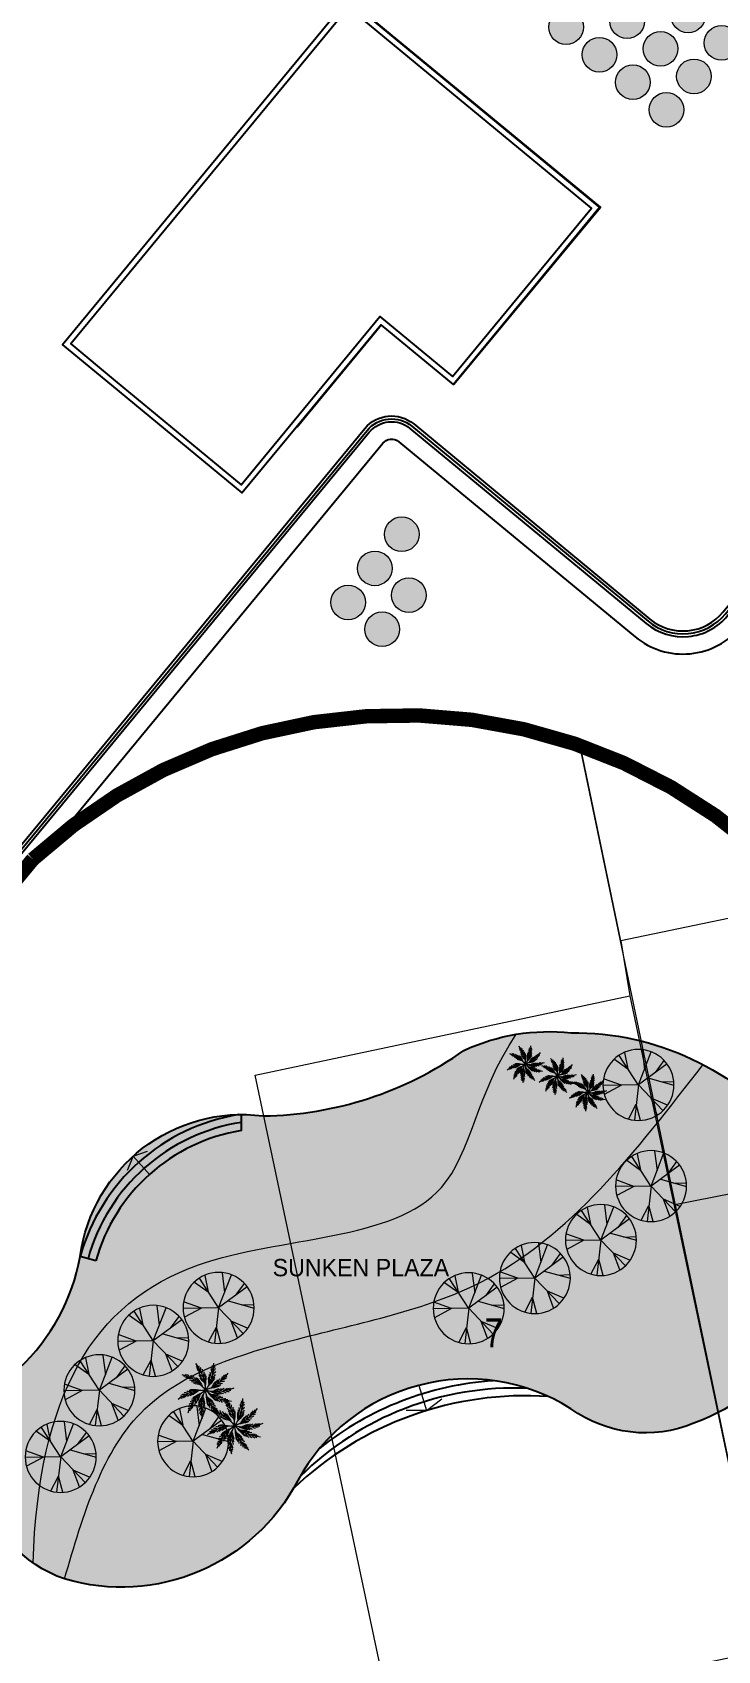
# Model space of a CAD drawing. Header units: millimetres. Extents: x 583747 to 595948, y 2304962 to 2309584.
# Drawn here: x 595615.5 to 595639.2, y 2307228.9 to 2307284.9 of the extents above; entities that cross this region are included whole.
import ezdxf
from ezdxf.enums import TextEntityAlignment as Align
from ezdxf.xclip import XClip

# ---------------------------------------------------------------- set-up
doc = ezdxf.new("R2010")
doc.units = ezdxf.units.MM
doc.set_wipeout_variables(frame=1)
doc.linetypes.add('CONTINOUS', pattern=[0])
doc.linetypes.add('DASH', pattern=[0.35, 0.25, -0.1])
for name, color, linetype, lineweight in [('00_nen', 8, 'Continuous', 5), ('bo dat CXCL', 95, 'Continuous', 18), ('Code Cao do', 7, 'Continuous', 0), ('D-building block', 8, 'Continuous', 13), ('Duong RG Thua', 7, 'Continuous', 0), ('KT-DV', 7, 'Continuous', 0), ('KT-Ghi chu', 7, 'Continuous', 15), ('KT-NEN', 7, 'Continuous', 0), ('KT-Net thay', 7, 'Continuous', 20), ('KT-TMB', 7, 'Continuous', 0), ('Level 15', 7, 'Continuous', 0), ('Nen dc cb Hong bang', 253, 'Continuous', 60)]:
    doc.layers.add(name, color=color, linetype=linetype, lineweight=lineweight)
for name, color, linetype in [('A-ANNO-ROOM', 50, 'Continuous'), ('A-FLOR-STRS', 1, 'Continuous'), ('A-GLAZ', 135, 'Continuous'), ('A-WALL', 11, 'Continuous'), ('AFP-KERB-LINE', 2, 'Continuous'), ('KT-Kich thuoc', 159, 'Continuous'), ('Xref_NT1+NT2_MBDV Cot vach_220729$0$ccu12-Thay', 7, 'Continuous')]:
    doc.layers.add(name, color=color, linetype=linetype)
doc.layers.add('A-TREES', color=7, linetype='Continuous', lineweight=5, true_color=0x4b833f)
doc.styles.add('220126_HDN_HBA typical plan$0$211210_HDN_HBA_TYPICAL PLAN CORE OPT 1$0$HBA-Text', font='GOTHIC.TTF')
doc.styles.add('ghicu', font='Vnarial.ttf', dxfattribs={"width": 0.8, "height": 1})
doc.styles.add('Style-STANDARD', font='STANDARD.shx')

# ---------------------------------------------------------------- blocks, each defined once
blk = doc.blocks.new('road')
at = {"layer": 'AFP-KERB-LINE', "elevation": 1.53477577923934e-10}
blk.add_lwpolyline([(3572174.320136547, 1147849.407710552), (3572046.89516139, 1147798.414896488), (3551626.068969846, 1142722.541876793, -0.6850864189105283), (3475557.141503334, 1251490.069308758)], format="xyb", dxfattribs=at)
blk = doc.blocks.new('p014')
for centre, radius, start, end in [((2.543346768475729, 4.006688895475989), 4.745752700030372, 197.8705755670275, 237.5936322851262), ((-1.749247259640256, 2.23699437670971), 0.2454015507522421, 209.7791131581185, 269.0395476445495), ((-1.469019998796639, 2.254819208337423), 0.5845469321958937, 218.8789517493717, 257.5345528091631), ((-2.324375373182349, 2.199656165288758), 0.565883779157175, 344.4321033836335, 14.35151549635747), ((-2.718513608344587, 1.785707489507679), 1.147504384321707, 353.4391002141185, 21.01266822071408), ((-4.389374896860772, 1.26993705909647), 2.984196019369443, 2.052642821318321, 14.83184805597066), ((4.46677812724981, 4.340011774708728), 5.600359035970981, 204.5672565172818, 211.2106809353124), ((4.463120370560844, 4.80361697331432), 5.600359035970981, 206.1882950709169, 211.1385601171342), ((0.1368873331433207, 2.687655349403421), 0.5845469321958937, 182.8789517493702, 221.5345528091636), ((-0.1002984563216813, 2.837948208908905), 0.2454015507522421, 173.7791131581185, 233.0395476445508), ((4.412683401570163, 1.746537685637719), 4.745752700030372, 161.8705755670265, 201.5936322851244), ((-2.804628611566635, 3.607410493753186), 2.984196019369443, 326.0526428213167, 338.8318480559709), ((-3.403443301056072, 3.43425389218153), 3.647423505899304, 327.5529401623149, 339.1109605998176), ((-1.149711181349574, 3.042569913135672), 1.147504384321707, 317.439100214118, 345.0126682207147), ((-4.724284402112829, 3.14947850013565), 4.915440826419774, 334.6755118225372, 344.6306614476869), ((-0.5875337241402434, 3.145792784648656), 0.565883779157175, 308.4321033836335, 338.3515154963578), ((4.105608427502531, -2.380367225842534), 4.745752700030372, 110.1724596118627, 149.8955163299628), ((6.535930787906352, -0.5251554094982538), 5.600359035970981, 154.4901791157559, 159.4404441619708), ((2.193997065847114, 1.558398631353924), 0.5845469321958937, 131.180835794208, 169.836436854002), ((2.1649313880053, 1.837683841692872), 0.2454015507522421, 122.0809972029555, 181.3414316893889), ((2.104523487024338, 2.410848193792404), 0.565883779157175, 256.7339874284717, 286.6533995411944), ((-0.3881319131100867, 4.729854364340618), 4.745752700030372, 234.9681246683424, 274.6911813864427), ((-3.094143954615859, 3.598394347199914), 4.745752700030372, 270.9681246683443, 310.6911813864419), ((-2.744513190685311, 0.7291482448335316), 0.2454015507522421, 246.8766622594334, 306.1370967458657), ((-3.180719537195124, 0.352464674335458), 0.565883779157175, 21.52965248495067, 51.44906459767597), ((-2.531752673191569, 0.9123912652688944), 0.5845469321958937, 255.9765008506857, 294.6321019104817), ((-3.245405004385205, -0.215438702069477), 1.147504384321707, 30.53664931543363, 58.11021732203207), ((-4.267000981070844, -1.634642085227881), 2.984196019369443, 39.15019192263563, 51.92939715728668), ((-3.298484683343787, 5.666937291180759), 5.600359035970981, 279.2858441722357, 284.2361092184501), ((-2.853843229484234, 5.535647014054916), 5.600359035970981, 277.6648056185987, 284.3082300366303), ((-4.275425798357666, -2.25793275856563), 3.647423505899304, 40.65048926363026, 52.20850970113278), ((-4.556319946307319, 1.327447639919527), 4.745752700030372, 304.0338805225612, 343.7569372406599), ((-2.429172010842372, 5.452807925955483), 5.600359035970981, 276.045803971423, 284.4052178624872), ((0.7872450131488193, 6.509564098901045), 5.600359035970981, 242.1882950709186, 247.1385601171316), ((-4.386977842009074, -3.604511527042597), 4.915440826419774, 47.77306092385167, 57.72821054900337), ((1.062704499098004, 6.136649589986803), 5.600359035970981, 240.5672565172815, 247.2106809353131), ((1.351460022274765, 5.814425744973967), 5.600359035970981, 238.9482548701076, 247.3076687611722), ((-3.684878644607899, -3.460875892809092), 4.510989319669894, 50.13222629275963, 60.52437573842398), ((1.562491752479829, 5.612346019144354), 5.600359035970981, 237.6825186296947, 247.4018622244906), ((1.728098948699412, 5.470020530245648), 5.600359035970981, 236.5185801730786, 247.4981257708809), ((-4.772047260398182, 0.7778759823988537), 3.647423505899304, 3.552940162314174, 15.11096059981825), ((-5.673243382361633, -0.2288830691689725), 4.915440826419774, 10.67551182253619, 20.63066144768712), ((-5.026604969031638, -0.5378057792747981), 4.510989319669894, 13.03467719144405, 23.4268266371094), ((4.510987828683895, 3.909600970059216), 5.600359035970981, 202.9482548701073, 211.3076687611722), ((4.562936602142187, 3.622073698864114), 5.600359035970981, 201.6825186296965, 211.401862224492), ((4.613258814874655, 3.409588492000957), 5.600359035970981, 200.5185801730793, 211.4981257708792), ((-4.652860444867954, -0.9343759256469113), 4.745752700030372, 331.631907914521, 11.3549646326183), ((-4.382723149611643, 2.519470254790498), 4.510989319669894, 337.0346771914438, 347.4268266371094), ((2.035262767118624, -4.287175545580723), 4.745752700030372, 75.67216806150964, 115.3952247796078), ((-0.5491686371632909, -4.713871285663288), 4.745752700030372, 43.63190791452072, 83.3549646326182), ((5.535015120917862, -1.507003048773804), 5.600359035970981, 148.8204642179165, 159.8000098157167), ((5.670574208935463, -1.33581303187497), 5.600359035970981, 149.9844026745317, 159.7037462693288), ((-0.739263633575959, 5.000948095210347), 4.510989319669894, 285.3365612362818, 295.7287106819459), ((3.707952717063691, -4.377046632813347), 5.600359035970981, 114.3201726675643, 125.2997182653633), ((5.864014856237404, -1.116835127245004), 5.600359035970981, 151.2501389149451, 159.6095528060078), ((-0.4565622057257173, 5.659472491952442), 4.915440826419774, 282.9773958673737, 292.9325454925235), ((3.916633932067541, -4.312747031457754), 5.600359035970981, 115.4841111241804, 125.2034547189763), ((2.22334477345278, 4.540124512530042), 4.510989319669894, 250.8362696859284, 261.2284191315925), ((6.174380926572084, -0.8153706005674195), 5.600359035970981, 152.8691405621184, 159.5125649801499), ((0.5855806924669906, 4.799439691472038), 3.647423505899304, 275.8548242071507, 287.4128446446538), ((4.200084247153299, -4.241849036969086), 5.600359035970981, 116.7498473645915, 125.1092612556554), ((2.829320695959623, 4.922704778298005), 4.915440826419774, 248.4771043170198, 258.4322539421696), ((1.092614613834655, 4.436839576195389), 2.984196019369443, 274.3545268661562, 287.1337321008077), ((4.626616811580362, -4.169199673976792), 5.600359035970981, 118.3688490117651, 125.0122734297958), ((3.201043398247165, 3.623651095512038), 3.647423505899304, 241.3545326567985, 252.9125530943018), ((1.675078413011519, 2.788042285744829), 1.147504384321707, 265.7409842589545, 293.3145522655529), ((5.088959390057667, -4.134812183735839), 5.600359035970981, 119.9898875654016, 124.9401526116153), ((3.413521382613382, 3.03763458791537), 2.984196019369443, 239.8542353157997, 252.6334405504539), ((2.959647391592981, 1.348908742011474), 1.147504384321707, 231.2406927086021, 258.8142607151984), ((2.690817355905381, 0.04160981026070942), 0.5845469321958937, 96.68054424385357, 135.3361453036479), ((2.825053709597157, 0.2882383643455952), 0.2454015507522421, 87.58070565260093, 146.841140139034), ((3.099916417922316, 0.7948121305344458), 0.565883779157175, 222.233695878116, 252.1531079908407), ((-2.780429697459667, -1.584430124187584), 0.565883779157175, 57.52965248494858, 87.44906459767572), ((-2.648940397598651, -1.023291056717959), 0.2454015507522421, 282.8766622594335, 342.1370967458674), ((-2.498956110327619, -2.081894770514069), 1.147504384321707, 66.53664931543476, 94.11021732203172), ((-2.491257798227245, -3.830533474860793), 2.984196019369443, 75.15019192263472, 87.92939715728676), ((-2.584521068211622, -0.7499868446322324), 0.5845469321958937, 291.9765008506872, 330.6321019104802), ((-5.999472329932821, 2.645847922840282), 5.600359035970981, 315.2858441722337, 320.236109218449), ((-2.131712552907416, -4.33973820538089), 3.647423505899304, 76.65048926363072, 88.20850970113332), ((-1.430460910817786, -5.49471195946461), 4.915440826419774, 83.77306092385116, 93.72821054900302), ((-5.562579348692921, 2.800985546585828), 5.600359035970981, 313.6648056185965, 320.3082300366285), ((-2.138961839081034, 5.418915995485413), 5.600359035970981, 274.780067731012, 284.499411325808), ((-1.921024911967123, 5.405285733928061), 5.600359035970981, 273.6161292743959, 284.5956748721948), ((0.002157554472020706, -4.569392461172008), 2.984196019369443, 108.2159477768513, 120.9951530115055), ((-0.9468776358893507, -4.965824736493104), 4.510989319669894, 86.13222629276024, 96.52437573842624), ((-5.170321521491495, 2.983582795905647), 5.600359035970981, 312.0458039714251, 320.4052178624877), ((0.5812953369121061, -4.799960607208106), 3.647423505899304, 109.7162451178498, 121.2742655553527), ((-4.915615383694089, 3.126744907209748), 5.600359035970981, 310.7800677310109, 320.4994113258098), ((-4.731289039228784, 3.243817905659583), 5.600359035970981, 309.6161292743967, 320.5956748721963), ((1.79913078436347, -5.385276813276811), 4.915440826419774, 116.8388167780713, 126.7939664032219), ((-6.471405286281211, -1.055979682152469), 5.600359035970981, 348.3516000264535, 353.3018650726677), ((1.91583381564287, -4.678201936829304), 4.510989319669894, 119.1979821469783, 129.5901315926458), ((-6.189912597239264, -0.6875980520810643), 5.600359035970981, 346.7305614728167, 353.3739858908483), ((-5.960808178122051, -0.3205570140473455), 5.600359035970981, 345.1115598256429, 353.4709737167063), ((-5.825462400798727, -0.06161275883885509), 5.600359035970981, 343.8458235852304, 353.5651671800269), ((-5.734863803582755, 0.1370683484976922), 5.600359035970981, 342.6818851286152, 353.6614307264144), ((2.738811546605532, -3.98452474100057), 3.647423505899304, 137.3142725098061, 148.8722929473122), ((4.089237922621706, -3.939062216702567), 4.915440826419774, 144.4368441700319, 154.3919937951805), ((3.865099014797025, -3.258374161561157), 4.510989319669894, 146.7960095389378, 157.1881589846032), ((-3.215030783160707, -3.490808753451532), 4.745752700030372, 7.631907914520547, 47.35496463261728), ((-5.16708095628529, -3.476935926053322), 5.600359035970981, 14.328588864775, 20.97201328280668), ((-5.145847340902733, -2.53529203878513), 5.600359035970981, 10.27991252057349, 21.25945811837376), ((-5.134095479747273, -2.753338322838232), 5.600359035970981, 11.44385097718995, 21.16319457198585), ((-5.134081604696185, -3.045520811280312), 5.600359035970981, 12.70958721760048, 21.0690011086647), ((-2.672870678596993, -5.075747522611728), 5.600359035970981, 46.27991252057421, 57.25945811837486), ((-2.535198833123076, -5.245243101296829), 5.600359035970981, 47.44385097719118, 57.1631945719844), ((0.8210517353998199, -5.677439971113671), 5.600359035970981, 82.27991252057426, 93.25945811837411), ((5.042155066529247, -0.3642318711873074), 4.510989319669894, 182.7960095389385, 193.1881589846034), ((-2.363447050286581, -5.481615544354824), 5.600359035970981, 48.70958721760015, 57.06900110866434), ((5.623585652283808, -0.7831745311804426), 4.915440826419774, 180.4368441700306, 190.3919937951813), ((1.032057599515056, -5.73364329431589), 5.600359035970981, 83.44385097718914, 93.16319457198456), ((4.293279259394708, 2.669034614194153), 4.510989319669894, 218.7960095389396, 229.1881589846048), ((4.55778996574891, -1.613715194073805), 3.647423505899304, 173.3142725098085, 184.8722929473127), ((-2.136564644445869, -5.85003423603569), 5.600359035970981, 50.32858886477299, 56.97201328280607), ((1.309943946721816, -5.823919452745486), 5.600359035970981, 84.70958721760226, 93.06900110866407), ((5.009914801419754, 2.671859206129376), 4.915440826419774, 216.4368441700297, 226.391993795181), ((4.093748004519952, -2.029921031652869), 2.984196019369443, 171.8139751688118, 184.5931804034653), ((-1.93177675839577, -6.265973030914552), 5.600359035970981, 51.94962741841078, 56.89989246462738), ((1.71004674241054, -5.988618303202912), 5.600359035970981, 86.32858886477516, 92.97201328280725), ((4.635847531559406, 1.373478708827079), 3.647423505899304, 209.3142725098083, 220.8722929473124), ((2.120206311953311, -6.204748557611317), 5.600359035970981, 87.94962741841307, 92.89989246462586), ((4.505069352069086, 0.764004091812275), 2.984196019369443, 207.813975168812, 220.5931804034641), ((3.224437029324392, -0.4267005047565391), 1.147504384321707, 199.2004325616106, 226.7740005682097), ((2.303014650989397, -1.392247440823368), 0.5845469321958937, 64.64028409686603, 103.295885156658), ((2.54764367843002, -1.254400854808601), 0.2454015507522421, 55.5404455056109, 114.8008799920442), ((3.049383067999017, -0.9708094692315044), 0.565883779157175, 190.1934357311271, 220.1128478438524), ((-1.465658139565178, -2.844829404177815), 0.565883779157175, 90.59540833917066, 120.5148204518926), ((-0.9583533203951475, -3.108154820810086), 1.147504384321707, 99.60240516965143, 127.1759731762517), ((-1.661622333097569, -2.30282892090144), 0.2454015507522421, 315.9424181136545, 15.20285260008646), ((-1.756751139986008, -2.038640441889839), 0.5845469321958937, 325.0422567049065, 3.697857764700044), ((0.01901651857714626, -3.200132261793179), 0.565883779157175, 118.1934357311288, 148.1128478438525), ((0.5905895437978614, -3.198479555600436), 1.147504384321707, 127.2004325616118, 154.774000568209), ((2.118754060621214, -4.048485315504827), 2.984196019369443, 135.8139751688111, 148.5931804034639), ((-0.4057409147652322, -2.81058430346328), 0.2454015507522421, 343.5404455056124, 42.8008799920442), ((-0.6124353354401961, -2.620525210536066), 0.5845469321958937, 352.6402840968653, 31.29588515665892), ((-5.245886765714715, -3.933808778998539), 5.600359035970981, 15.94962741841079, 20.89989246462757), ((2.357816090173614, -2.240484492639041), 1.147504384321707, 163.200432561613, 190.7740005682078), ((1.044835477686931, -2.480029887666213), 0.5845469321958937, 28.64028409686438, 67.29588515665742), ((1.896375235570233, -2.577783754868605), 0.565883779157175, 154.1934357311279, 184.1128478438515), ((1.323768708542204, -2.512298991575911), 0.2454015507522421, 19.54044550561216, 78.80087999204589)]:
    blk.add_arc(centre, radius, start, end)
blk = doc.blocks.new('Tree')
for p, q in [((487818.7585520147, 311431.8140665293), (487178.271296501, 312231.0179972649)), ((487323.9620518087, 312328.5440708995), (487469.608952999, 311867.4923955798)), ((487812.5491589903, 311435.622189641), (488148.1264930962, 312404.1957123876)), ((487974.1397559046, 311902.0154153705), (487959.6186299919, 312449.4555874467)), ((487974.1397559046, 311902.0154153705), (488379.603203833, 312288.4990506768)), ((486823.3698589205, 311653.9503079057), (487333.2957089542, 311412.6646906734)), ((487050.4925100802, 312107.0366401076), (487469.608952999, 311867.4923955798)), ((487812.5491589903, 311435.622189641), (486789.5399913191, 311386.6173636317)), ((486977.3624589442, 310842.8233063221), (487812.5491589903, 311435.622189641)), ((487535.9686889647, 311239.3123333454), (487498.6340693234, 310462.4556865096)), ((487812.5491589903, 311435.622189641), (487803.9767764806, 311435.5773043036)), ((487812.5491589903, 311435.622189641), (487812.5042736529, 311444.1945721507)), ((487812.5491589903, 311435.622189641), (487821.1215414404, 311435.6670749187)), ((487812.5491589903, 311435.622189641), (487812.594044268, 311427.0498071313)), ((487812.5491589903, 311435.622189641), (488815.2738754748, 311227.0700611472)), ((487812.5491589903, 311435.622189641), (488294.8941477536, 310532.1300956607)), ((488836.1503732799, 311401.1427559257), (488359.1722272633, 311321.9372298717)), ((488762.6964671611, 311056.9688814878), (488359.1722272633, 311321.9372298717)), ((487312.5729995965, 311080.7507180572), (486909.7755491136, 310951.9356693625)), ((487524.2228202223, 310836.3250343204), (487406.3617597221, 310519.2875810862)), ((488053.6695394515, 310983.9669960737), (488455.6363497971, 310662.9774998426)), ((488053.6695394515, 310983.9669960737), (488100.2619105576, 310471.6760370135))]:
    blk.add_line(p, q)
blk.add_circle((487812.5491589903, 311435.622189641), 1024.182225)
blk = doc.blocks.new('DV')
at = {"layer": 'bo dat CXCL'}
h = blk.add_hatch(dxfattribs=at)
h.set_pattern_fill('GRASS', color=256, scale=20, angle=6.295837926640892e-14)
h.set_pattern_definition([(90, (-595062099.8700521, -2307132692.023309), (-359.2102448000003, 359.2102447999984), [95.24999999999967, -623.1704895999981]), (44.99999999999996, (-595062099.8700521, -2307132692.023309), (-359.210244842766, 359.2102448427644), [95.2499999999998, -412.7499999999991]), (135.0000000000001, (-595062099.8700521, -2307132692.023309), (-359.2102448427657, -359.2102448427654), [95.24999999999989, -412.7499999999995])])
edge = h.paths.add_edge_path()
edge.add_arc((556582.5788932298, 155315.8870862284), 13678.32606946316, 64.91267665128301, 108.8591407505865)
edge.add_arc((604513.0207865334, 89461.34155617187), 94604.07637380331, 123.5991012392976, 129.7211714526453)
edge.add_arc((580407.8172010633, 118474.3793726979), 56883.82712701106, 129.7211714529096, 135.7674284862849)
edge.add_line((539649.7491741431, 158154.9751258948), (547490.1543851149, 151681.3403621771))
edge.add_line((547490.1543851149, 151681.3403621771), (559175.4056318057, 165837.8738061049))
edge.add_line((559175.4056318057, 165837.8738061049), (560390.098944093, 167308.7360983946))
edge.add_arc((561762.8282219509, 165607.0267693849), 2186.36692042463, 73.5441009226065, 128.8923101788733, ccw=False)
h = blk.add_hatch(dxfattribs=at)
h.set_pattern_fill('GRASS', color=256, scale=20, angle=6.295837926640892e-14)
h.set_pattern_definition([(90, (0.295849944348447, -0.1027921579225222), (-359.2102448000003, 359.2102447999981), [95.24999999999955, -623.1704895999973]), (44.99999999999994, (0.295849944348447, -0.1027921579225222), (-359.2102448427659, 359.2102448427639), [95.2499999999997, -412.7499999999987]), (135.0000000000001, (0.295849944348447, -0.1027921579225222), (-359.2102448427657, -359.2102448427649), [95.24999999999989, -412.7499999999994])])
edge = h.paths.add_edge_path()
edge.add_arc((556456.563093053, 105290.815957201), 6904.945392680555, 253.4779555376076, 332.2762891206477)
edge.add_arc((568453.4183299175, 98902.18699577168), 6687.140475939936, 57.794250008895574, 151.6406639765088, ccw=False)
edge.add_arc((574592.4828141235, 108115.7603129327), 4389.910716245216, 234.0845980028506, 292.5198882701728)
edge.add_arc((573846.2663186297, 110806.7588512361), 7169.646007445588, 289.7909913949911, 326.5127907373887)
edge.add_arc((574114.9672718771, 110241.7164269593), 6641.642910131268, 329.3002824350894, 394.6778571906863)
edge.add_arc((572132.2128213525, 107977.8613270096), 9588.340744422294, 39.06583053127711, 90.65404989300193)
edge.add_arc((571265.1295516366, 110591.8602629831), 7014.751294188749, 83.79964663650588, 114.8629705143066)
edge.add_arc((561192.5510737444, 127010.9433771675), 12322.05826786861, 270.83516202443724, 305.31615017395063, ccw=False)
edge.add_arc((560638.1880034036, 109087.424402667), 5650.640327087206, 82.53670899355009, 172.4988954499262)
edge.add_arc((548127.8663217287, 111095.8838787224), 7023.952091644833, 313.10569322632347, 349.57646992219026, ccw=False)
edge.add_arc((555917.5097309318, 102792.8326350184), 4361.103461722364, 133.2806290789622, 250.9337386028421)
h = blk.add_hatch(dxfattribs=at)
h.set_pattern_fill('GRASS', color=256, scale=20, angle=6.295837926640892e-14)
h.set_pattern_definition([(90, (0.295849944348447, -0.1027921579225222), (-359.2102448000004, 359.210244799998), [95.24999999999952, -623.1704895999972]), (44.99999999999994, (0.295849944348447, -0.1027921579225222), (-359.2102448427659, 359.2102448427638), [95.24999999999967, -412.7499999999986]), (135.0000000000001, (0.295849944348447, -0.1027921579225222), (-359.2102448427657, -359.2102448427648), [95.24999999999989, -412.7499999999994])])
edge = h.paths.add_edge_path()
edge.add_arc((534051.9961618435, 95061.64365111371), 4726.503831283008, 0, 360)
edge = h.paths.add_edge_path()
edge.add_arc((541090.8077236664, 100258.218076811), 3194.577710490301, 0, 360)
edge = h.paths.add_edge_path()
edge.add_arc((567627.4385377419, 62613.09640751859), 3194.577710490301, 0, 360)
edge = h.paths.add_edge_path()
edge.add_arc((576134.3669270527, 60043.25946103116), 4726.503831283008, 0, 360)
at = {"layer": 'A-FLOR-STRS'}
for p, q in [((560615.086830641, 114184.0870848753, 0.0001401063142436499), (560612.5761296999, 114738.006682501, 0.0001401063087595813)), ((555575.4840499413, 109675.2448192694, 0.0001401063142436499), (555035.9039073241, 109825.0889693358, 0.0001401063142436499))]:
    blk.add_line(p, q, dxfattribs=at)
for points, elevation in [([(568315.7807705653, 116956.4558893301, -0.1363754577734214), (572022.7611812603, 117565.5773516752, -0.2289764757722819), (579576.8152103674, 114020.5572072127, -0.2932617252171628), (579825.8157301199, 106850.9008270361, -0.1616145117876681), (576273.8366279852, 104060.5950327971, -0.2606449265016785), (572017.4047036421, 104560.4419275381, 0.4340157625639701), (562568.8289232504, 102078.5772834875)], 0.0001396259681642535), ([(562568.8289232504, 102078.5772834875, -0.3580436341353829), (554492.9055276167, 98670.9730707266, -0.5637763909586657), (552927.6581584465, 105967.7359372236, 0.1604908091009883), (555035.9039073241, 109825.0889693358, -0.4140202745979693), (561372.1550655615, 114690.1941157438, 0.1515972602781361), (568315.7807705653, 116956.4558893301)], 0.0001401063647030481)]:
    blk.add_lwpolyline(points, format="xyb", dxfattribs=dict(at, elevation=elevation))
for centre, radius, start, end in [((561612.1261937869, 107998.8386136152, 0.0001401063142436499), 6825.092668329467, 99.157097956069, 164.4797604235521), ((561612.1261937869, 107998.8386136152, 0.0001401063142436499), 6545.092668329466, 98.7735725335262, 164.4797604235521), ((561612.1261937869, 107998.8386136152, 0.0001401063142436499), 6265.092668329457, 99.157097956069, 164.4797604235521), ((570070.8040696633, 94738.37388669034, 0.0001396259176714122), 10537.87440018397, 87.6473664779297, 134.8088078053891), ((570070.8040696633, 94738.37388669034, 0.0001396259176714122), 10817.87440018394, 93.90627784414113, 128.5499113652467), ((570435.9347234023, 93376.94445286771, 0.0001405868115282057), 11632.22618886961, 86.03985329297214, 133.5940089066785)]:
    blk.add_arc(centre, radius, start, end, dxfattribs=at)
at = {"layer": 'A-GLAZ'}
blk.add_arc((566116.7096373093, 109808.8993230917), 18771.63818821101, 43.3987786068351, 132.7287938731672, dxfattribs=at)
at = {"layer": 'D-building block', "linetype": 'CONTINOUS', "ltscale": 10000}
for p, q in [((556870.4981780302, 113298.6296330549, 0.0001401063053560066), (556660.1197257292, 112803.6514583685, 0.001181634453291903)), ((556870.4981780302, 113298.6296330549, 0.0001401063558290023), (557361.5182857764, 113468.2393265822, 0.001181634453294992)), ((557434.7366358292, 112667.9715763189, 0.0001401063142436499), (556870.4981780302, 113298.6296330549, 0.0001401063053560066)), ((566754.5326266539, 105369.9250136473, 0.0001396259681642536), (567022.4702689898, 104497.0589548208, 0.0001405868620408065)), ((567022.4702689898, 104497.0589548208, 0.0001405868620408065), (567553.8353783143, 104905.5773693182, 0.001181634453340331)), ((567022.4702689898, 104497.0589548208, 0.0001405868620408066), (566319.9713355553, 104500.4890476324, 0.001181634453334876))]:
    blk.add_line(p, q, dxfattribs=at)
blk.add_open_spline([(553403.5519193661, 99229.23339520475, 0.0001401063647030481), (553591.0410989773, 104985.249212847, -0.02618886628547352), (556915.0772460949, 110789.7531429388, -0.07289313328711207), (568372.8959582102, 110213.8573351957, 0.02607844635671542), (568726.9132637036, 115446.744586096, -0.01818937912578061), (570127.7363666546, 117513.7871957876, 0.0001396259681642542)], degree=3, knots=[0, 0, 0, 0, 11583.46783570557, 20547.60669137662, 26246.30385584079, 26246.30385584079, 26246.30385584079, 26246.30385584079], dxfattribs=at)
blk.add_spline([(554492.9055276167, 98670.9730707266, 0.0001401063647030481), (557277.6046353829, 104558.3494764425, -0.03938116043583693), (562557.8363224518, 106971.3147274115, 0.001181634453318159), (568876.7282048714, 108926.6488267042, -0.0393774176067095), (576591.7684462321, 116466.0084663489, 0.0001396259681642535)], degree=3, dxfattribs=at)
at = {"layer": 'A-TREES'}
for name, p, xscale, yscale, zscale, rotation in [('p014', (570435.3035465729, 116484.7361656286, 1.199307329373807e-06), -203.279999999991, 203.279999999991, 203.2799999999908, 58.08847051086504), ('Tree', (1112809.977245118, 554396.3278246976, -4.881764743999265e-07), -1.2, 1.2, 1.199999999999996, 71.72236063323176), ('p014', (571545.0064069283, 116067.1442462065, 1.560317446156156e-06), -203.279999999991, 203.279999999991, 203.2799999999908, 58.08847051086504), ('p014', (572596.9211919558, 115511.6416483976, 1.915835138539966e-06), -203.279999999991, 203.279999999991, 203.2799999999908, 58.08847051086504), ('Tree', (1113245.410261179, 550895.3194061376, -0.03937670875558731), -1.2, 1.2, 1.199999999999996, 71.72236063323176), ('Tree', (1111510.90904596, 549030.6584154225, -0.03937706320516385), -1.2, 1.2, 1.199999999999996, 71.72236063323176), ('Tree', (1109224.133107211, 547716.2784648992, -0.03937762586486848), -1.2, 1.2, 1.199999999999996, 71.72236063323176), ('Tree', (1098280.648915078, 546683.9337230779, -0.03938019310234727), -1.2, 1.2, 1.199999999999996, 71.72236063323176), ('Tree', (1106935.526720787, 546669.0201421834, -0.03937835606715485), -1.2, 1.2, 1.199999999999996, 71.72236063323176), ('Tree', (1096019.210621978, 545543.1963282682, -0.0393807627868604), -1.2, 1.2, 1.199999999999996, 71.72236063323176), ('Tree', (1094152.975134875, 543832.1004744626, -0.0393811687600891), -1.2, 1.2, 1.199999999999996, 71.72236063323176), ('p014', (559366.2460423958, 105200.8746443846, -4.018426503956296e-06), -304.9199999999864, 304.9199999999864, 304.9199999999859, 58.08847051086504), ('p014', (560371.9289875281, 103972.7791401007, -3.620438870057955e-06), -304.9199999999864, 304.9199999999864, 304.9199999999859, 58.08847051086504), ('Tree', (1097398.704655553, 542067.1917277433, -3.803864374261171e-06), -1.2, 1.2, 1.199999999999996, 71.72236063323176), ('Tree', (1092813.676727439, 541528.6951175786, -0.03938137046831128), -1.2, 1.2, 1.199999999999996, 71.72236063323176)]:
    blk.add_blockref(name, p, dxfattribs=dict(at, xscale=xscale, yscale=yscale, zscale=zscale, rotation=rotation))
at = {"layer": 'AFP-KERB-LINE'}
ref = blk.add_blockref('road', (-3147122.540057182, 179596.1890163422, -4.400686211017377e-09), dxfattribs=dict(at, rotation=340.0000000045929))
XClip(ref).set_block_clipping_path([(3424978.7776903473, 904726.3076186823), (3853099.861747328, 1060549.6388383387), (3670662.868102772, 1561791.1594749615), (3242541.7840457913, 1405967.828255306)])
at = {"layer": 'A-ANNO-ROOM', "insert": (564750.1654382002, 109742.4421611883, -1.93013928242328e-06), "char_height": 599.9999999999985, "width": 9148.3912984529, "attachment_point": 2, "style": '220126_HDN_HBA typical plan$0$211210_HDN_HBA_TYPICAL PLAN CORE OPT 1$0$HBA-Text'}
blk.add_mtext('SUNKEN PLAZA', dxfattribs=at)
blk = doc.blocks.new('nen dc cb Hong bang')
at = {"layer": '00_nen', "color": 0, "linetype": 'ByBlock', "lineweight": -2, "elevation": -62.11999999999999, "flags": 128}
for points in [[(-165.4335655445466, 42.69839705806226), (-165.2459892041516, 44.57470729807392), (-164.8394522299059, 52.57417826214805), (-162.9381026019109, 61.34651475679129), (-159.6288484007819, 69.80016376962885), (-153.9474266818725, 78.68621915159747), (-146.1678651447874, 87.2547303577885), (-138.9844497066224, 92.55207192199305), (-132.191907285247, 97.15675171557814), (-124.127035757876, 84.32235847553238)], [(-118.528080475051, 87.70383234648034), (-101.6626195285935, 60.73509088624269), (-107.342907790211, 57.21698097977787), (-124.127035757876, 84.32235847553238)], [(-124.127035757876, 84.32235847553238), (-121.1928007528186, 86.20542457839474)], [(-124.127035757876, 84.32235847553238), (-124.127035757876, 84.32235847553238)], [(-101.6626195285935, 60.73509088624269), (-124.127035757876, 84.32235847553238)], [(-107.342907790211, 57.21698097977787), (-106.3961079978617, 55.53663737559691)]]:
    blk.add_lwpolyline(points, dxfattribs=at)
at = {"layer": '00_nen', "color": 0, "linetype": 'ByBlock', "lineweight": -2, "elevation": -62.11999999999999}
blk.add_lwpolyline([(-120.6796416036086, 85.29299341887236), (-119.3896000813693, 86.0583644863218), (-118.6242290138034, 84.76832296466455), (-119.9142705358099, 84.0029518972151)], close=True, dxfattribs=at)
blk.add_lwpolyline([(-120.6796416036086, 85.29299341887236), (-118.6242290138034, 84.76832296466455)], dxfattribs=at)
at = {"layer": '00_nen', "color": 0, "linetype": 'ByBlock', "lineweight": -2, "elevation": -62.11999999999999, "flags": 128}
blk.add_lwpolyline([(-106.3961079978617, 55.53663737559691), (-94.14823445142247, 35.92599009815603), (-105.3833099444164, 28.90909861261025), (-117.6311834902735, 48.51974588818848)], close=True, dxfattribs=at)
at = {"layer": '00_nen', "color": 0, "linetype": 'ByBlock', "lineweight": -2, "style": 'ghicu', "width": 0.8}
blk.add_text('7', height=1, rotation=19.99999999720178, dxfattribs=at).set_placement((-106.8273404189385, 42.96896006213501, -62.11999999999999), align=Align.MIDDLE)
blk = doc.blocks.new('wwww1')
at = {"layer": 'Duong RG Thua', "color": 7, "lineweight": 0}
for p, q in [((595646.6415471663, 2307288.457873307), (595629.1730603707, 2307284.595540052)), ((595628.4475178872, 2307288.082119641), (595646.669842459, 2307200.515111031)), ((595644.2535733393, 2307245.673298161), (595637.5469339847, 2307244.355061405))]:
    blk.add_line(p, q, dxfattribs=at)
at = {"layer": 'Code Cao do', "color": 6, "linetype": 'Continuous', "lineweight": 0, "style": 'Style-STANDARD'}
blk.add_text('3.13', height=1, rotation=359.9972999999998, dxfattribs=at).set_placement((595634.7018318782, 2307278.857624649), align=Align.MIDDLE_LEFT)
at = {"layer": 'Code Cao do', "color": 212, "linetype": 'Continuous', "lineweight": 0, "style": 'Style-STANDARD'}
blk.add_text('2.98', height=1, rotation=359.9972999999998, dxfattribs=at).set_placement((595636.8532437371, 2307266.223273195), align=Align.MIDDLE_LEFT)
blk = doc.blocks.new('NEN')
at = {"layer": 'Level 15', "color": 240, "linetype": 'DASH', "lineweight": 13, "ltscale": 10, "true_color": 0xed1f24, "const_width": 0.5, "flags": 128}
blk.add_lwpolyline([(595682.6342318146, 2307317.628542743), (595677.1080846218, 2307338.735591847), (595668.7019997244, 2307341.648000274), (595657.1986820591, 2307332.945061638), (595633.7332383548, 2307315.074860618), (595610.1012001, 2307298.024044828, 0.6850113018035724), (595643.3114555511, 2307173.379490599), (595664.0983812264, 2307171.16112911), (595705.7479175264, 2307172.44091587), (595712.0652831583, 2307180.508475818), (595682.6342318146, 2307317.628542743)], format="xyb", close=True, dxfattribs=at)
at = {"layer": 'Level 15', "color": 152, "linetype": 'DASH', "lineweight": 13, "ltscale": 10, "true_color": 0x2776bb, "const_width": 0.5, "flags": 128}
blk.add_lwpolyline([(595676.7959477246, 2307316.238442715), (595672.1154765871, 2307334.115442853), (595669.7661375185, 2307334.929404999), (595660.8263181637, 2307328.16590411), (595637.3067715189, 2307310.254500783), (595613.6242579552, 2307293.167266415, 0.6848770391189095), (595643.956996487, 2307179.344669219), (595664.3256569956, 2307177.170944603), (595702.755827632, 2307178.351808255), (595705.6093727332, 2307181.995913648)], format="xyb", close=True, dxfattribs=at)
blk = doc.blocks.new('NUT')
at = {"layer": 'KT-Ghi chu'}
h = blk.add_hatch(color=256, dxfattribs=at)
h.dxf.hatch_style = 1
edge = h.paths.add_edge_path()
edge.add_arc((596430.7679620686, 2307264.799277005), 0.6, 0, 360)
blk.add_circle((596430.7679620686, 2307264.799277005, 0.00274356419368506), 0.6, dxfattribs=at)
blk = doc.blocks.new('WWWWW11')
blk.add_wipeout([(596238.1345776068, 2307359.176636583), (596238.1115770744, 2307358.9780471665), (596238.0775624115, 2307358.716280785), (596238.0095330857, 2307358.3695249874), (596237.9533005117, 2307358.187262316), (596227.5410402716, 2307321.4657682832), (596225.7183654916, 2307319.773815045), (596223.887901519, 2307318.405551009), (596221.2716952064, 2307316.8948883773), (596218.4672373844, 2307315.7460790104), (596214.9626421136, 2307314.8854929837), (596211.4005527045, 2307314.59749097), (596208.0103278104, 2307314.8514639107), (596204.7901493803, 2307315.5246529477), (596202.5276682558, 2307316.320334373), (596201.0551163465, 2307317.1622145684), (596199.3462168239, 2307318.580281134), (596197.7215218593, 2307320.1058627423), (596196.231941868, 2307321.2262637867), (596194.2875272242, 2307322.3785618716), (596192.4957809172, 2307323.1838452145), (596189.7582548945, 2307324.012060376), (596187.2062460836, 2307324.394480929), (596185.0272891666, 2307324.442143675), (596182.9640600196, 2307324.252977249), (596180.5494894561, 2307323.732053119), (596178.9122086475, 2307323.1815550434), (596176.7451905962, 2307322.1770959836), (596174.83732328, 2307320.9872481306), (596173.6706592677, 2307320.087750878), (596170.8063609893, 2307316.849153957), (596170.4747653458, 2307317.122913576), (596163.9247349054, 2307309.191534778), (596163.1356334508, 2307308.5198778426), (596162.3832045413, 2307307.98428172), (596161.6096945516, 2307307.5226661027), (596160.9417386696, 2307307.187336901), (596160.2206252295, 2307306.8843902373), (596151.8774127541, 2307303.7136396603), (596151.061451946, 2307303.4539369247), (596150.1665486133, 2307303.357042957), (596149.3126601023, 2307303.440928315), (596148.4723033719, 2307303.7021145625), (596147.8285447459, 2307304.0452169525), (596147.2161377466, 2307304.5265634237), (596146.7377163714, 2307305.0616332535), (596146.2837187803, 2307305.814373975), (596146.0187823878, 2307306.541877259), (596145.8895594397, 2307307.3014048696), (596145.976149132, 2307309.171308499), (596146.1199844375, 2307311.03768167), (596146.2164496579, 2307311.9996791906), (596146.449441219, 2307313.8873021645), (596146.7066096462, 2307315.5712101753), (596146.9086424835, 2307316.7178211412), (596147.3120392434, 2307318.709007575), (596147.7370347393, 2307320.5169018838), (596148.2381572176, 2307322.391902415), (596148.5898425037, 2307323.5854305574), (596149.0288265978, 2307324.9652907527), (596149.2302955575, 2307325.6454156437), (596149.4371547677, 2307326.088816818), (596149.6326311465, 2307326.412058287), (596149.873051215, 2307326.734633038), (596177.4818985513, 2307360.1645609867), (596177.9589965704, 2307360.6909773946), (596178.6210646286, 2307361.3209520816), (596179.37840375, 2307361.926905069), (596180.0945668826, 2307362.4078514143), (596180.7735739854, 2307362.7935360516), (596181.4610759971, 2307363.1225301824), (596182.1903944722, 2307363.3275006106), (596183.0891112128, 2307363.4411142813), (596183.9497779603, 2307363.413808651), (596185.0412073691, 2307363.183555729), (596185.8960270466, 2307362.8324330943), (596186.5621809367, 2307362.4318871927), (596186.9182386321, 2307362.160953895), (596192.9123113957, 2307357.2108235285), (596193.4351421142, 2307356.816888898), (596194.2139108499, 2307356.3996432554), (596195.0567157327, 2307356.125225799), (596195.8992677379, 2307356.0056727966), (596197.1454157961, 2307356.09220796), (596198.148515629, 2307356.402038031), (596198.9114684564, 2307356.810210189), (596199.70889401, 2307357.4557363642), (596200.291634369, 2307358.152219765), (596200.6896289889, 2307358.8367446223), (596200.9965026219, 2307359.651113915), (596206.7158052948, 2307380.054480096), (596207.050766346, 2307380.8620043555), (596207.4138312413, 2307381.4720068504), (596207.7667210376, 2307381.9325293596), (596208.1013482457, 2307382.2910834216), (596208.4849754871, 2307382.6335886708), (596222.6196878516, 2307394.1155138775), (596223.0502475104, 2307394.3974312134), (596223.5194456334, 2307394.6417010836), (596224.1066491936, 2307394.8689687997), (596224.8795045351, 2307395.0525053893), (596225.6784663284, 2307395.117026587), (596226.5833403284, 2307395.04185204), (596227.4209983186, 2307394.825783328), (596228.2046028003, 2307394.4785540365), (596228.7641950257, 2307394.1259318255), (596229.4234760274, 2307393.560944569), (596229.9936722143, 2307392.8756697783), (596230.38353508, 2307392.218937348), (596230.6587510298, 2307391.5573688447), (596238.0968826336, 2307360.40962756), (596238.1335262517, 2307360.100092505), (596238.1516580386, 2307359.7969638584), (596238.1518155971, 2307359.472897646)]).translate(0, 0, -0.04395304441918852)
at = {"layer": 'A-GLAZ', "const_width": 0.5}
blk.add_lwpolyline([(596237.9504467645, 2307358.18840964), (596227.5381865244, 2307321.466915607), (596227.5381865244, 2307321.466915607, -0.2736962313242766), (596205.4949318529, 2307315.382283286), (596205.4949318529, 2307315.382283286), (596205.4949318529, 2307315.382283286), (596205.4949318529, 2307315.382283286, -0.1569564258839065), (596199.3433630767, 2307318.581428458, 0.410792762844288), (596172.9669921416, 2307319.473112392), (596170.803507242, 2307316.850301281), (596170.4719115986, 2307317.1240609), (596163.9218811583, 2307309.192682102, -0.08021577395020048), (596160.2177714822, 2307306.885537561), (596151.5898675286, 2307303.606592968, -0.4938342429271592), (596145.8867056925, 2307307.302552193, -0.02217052075567615), (596146.2934301061, 2307312.696929941, -0.05031291028689258), (596149.0259728502, 2307324.966438075, -0.0717433244059158), (596149.8701974661, 2307326.735780359), (596155.5940244775, 2307333.660130891), (596177.4790447972, 2307360.165708302, -0.1142951996060862)], format="xyb", dxfattribs=at)
at = {"layer": 'A-WALL', "elevation": -0.04395304442431305}
blk.add_lwpolyline([(596175.9000152375, 2307339.553677883), (596177.5947429122, 2307338.154108147), (596175.7165804254, 2307335.879856407), (596179.9188365713, 2307332.409475524), (596181.796999045, 2307334.683727275), (596182.107027024, 2307334.427713858), (596185.0329625888, 2307337.970705574), (596187.5388951227, 2307335.901212414), (596192.6043777042, 2307342.034964292), (596183.8914432025, 2307349.230433185), (596175.9000152375, 2307339.553677883)], dxfattribs=at)
at = {"layer": 'Xref_NT1+NT2_MBDV Cot vach_220729$0$ccu12-Thay', "extrusion": (-3.811648262644351e-21, -3.294527862871537e-06, 0.9999999999945731)}
for points, elevation in [([(596203.5364311497, 2307343.709417764, 0.3011057242084549), (596201.6663419958, 2307350.75856906), (596187.7765363829, 2307362.229292099, 0.2526410505613716), (596181.4957981183, 2307363.357573161, 0.09027831027912232), (596178.1446215386, 2307361.160775687, 0.01086451118117529), (596175.4790781948, 2307358.678967092), (596169.0087397061, 2307350.844086627), (596169.0087397061, 2307350.844086627, 0.3485532329969486), (596169.3043722395, 2307349.473224939), (596169.3498998083, 2307349.430759924, -0.3775274350728713), (596169.3721322655, 2307348.769958037), (596165.4545332401, 2307344.028154518, -0.4426420320558959), (596164.7834025045, 2307343.998904269), (596164.7834025045, 2307343.998904269, 0.4104025044226182), (596163.234168536, 2307343.851705356), (596149.3925764958, 2307327.091033543, 0.07249838440267738), (596148.4590386131, 2307325.146752927, 0.05029252316642002), (596145.7019741987, 2307312.764765643, 0.0143132895946476), (596145.2744908319, 2307307.634956221, 0.5333254874414598), (596152.0605899554, 2307303.118395007), (596160.4437630086, 2307306.326417306, 0.08131252553990888), (596164.3454121308, 2307308.763259985), (596185.0712948528, 2307333.860063484, -0.4142135623111763), (596185.6344241744, 2307333.913779096), (596193.8076195559, 2307327.164047446, 0.4147016962421349), (596197.4707160891, 2307327.516541744), (596200.948726537, 2307331.728032861)], -7.622762667935317), ([(596202.8899803377, 2307343.684254998, 0.3111282235649625), (596201.2756989191, 2307350.303023354), (596186.5976551174, 2307362.423174412, 0.2722560305913641), (596181.4581208137, 2307363.123695185, 0.1142951994764853), (596177.4789433647, 2307360.165725985, -0.0002466778429400545), (596175.9072320324, 2307358.255155424), (596169.236437647, 2307350.177544537, 0.4137263751738471), (596169.3037021986, 2307349.473778142), (596169.3043722395, 2307349.473224939, -0.414310514875837), (596169.371499796, 2307348.76919412), (596165.4545332401, 2307344.028154518, -0.4141534110430285), (596164.8210716093, 2307343.967795708), (596164.7834025045, 2307343.998904269, 0.4142136299209204), (596164.0794907653, 2307343.931759806), (596149.8743225526, 2307326.732116258, 0.07162612412228023), (596149.0302598663, 2307324.963088654, 0.05031294687636014), (596146.2977598711, 2307312.693776682, 0.02099791688905635), (596145.8889946031, 2307307.367189165, 0.5040596696410771), (596151.7041983634, 2307303.622455541), (596160.220674316, 2307306.883478523, 0.08026748385756233), (596163.9137292111, 2307309.182798317), (596184.6086611522, 2307334.242123766, -0.4142135623113293), (596186.0164844564, 2307334.376412797), (596194.1896798378, 2307327.626681147, 0.4147701510670986), (596197.0077432985, 2307327.898191425), (596200.3178039457, 2307331.906313661)], -7.622762667935315), ([(596202.7933625887, 2307343.711556421, 0.311453052424506), (596201.2105529873, 2307350.227130919), (596186.5348799285, 2307362.345324376, 0.2721530690474574), (596181.4974208301, 2307363.031738042, 0.1142585217197553), (596177.5556906065, 2307360.10161274, -0.0002466046590232393), (596175.9843825663, 2307358.1915331), (596169.3135775597, 2307350.113909352, 0.4136911399364955), (596169.3674285006, 2307349.55084278), (596169.3680392659, 2307349.550338555, -0.4143105148746067), (596169.4485923337, 2307348.705501572), (596165.5316257777, 2307343.964461971, -0.4141534110432618), (596164.7573948957, 2307343.890690091), (596164.7197257908, 2307343.921798653, 0.4142136299207421), (596164.156596384, 2307343.868083095), (596149.9546927038, 2307326.672392249, 0.07146961172190862), (596149.1254694355, 2307324.932496017, 0.0503164653337654), (596146.3970574832, 2307312.681945189, 0.02097820718917719), (596145.9891081441, 2307307.3687334, 0.5036753486576547), (596151.6686282235, 2307303.715915725), (596160.1834651165, 2307306.976311099, 0.08008678184894055), (596163.8418482208, 2307309.252801489), (596184.5315555355, 2307334.305800479, -0.4142135623116386), (596186.08016117, 2307334.453518413), (596194.2533565515, 2307327.703786763, 0.4147846163277947), (596196.9305764278, 2307327.961793967), (596200.2822305517, 2307332.020281364)], -7.622762667935318), ([(596202.6967314607, 2307343.738861623, 0.3117899644849841), (596201.1453945145, 2307350.15124884), (596186.4721137249, 2307362.26746692, 0.2720467888631017), (596181.5367170398, 2307362.939779174, 0.1142211534408764), (596177.6324354863, 2307360.037496622, -0.0002465311102103631), (596176.0615330993, 2307358.127910775), (596169.3907220998, 2307350.050279771, 0.4136395261854669), (596169.4311548024, 2307349.627907418), (596169.4317034137, 2307349.627454547, -0.4143105148735155), (596169.5256848712, 2307348.641809024), (596165.6087183153, 2307343.900769423, -0.4141534110439158), (596164.6937181819, 2307343.813584474), (596164.6560490772, 2307343.844693036, 0.4142136299192421), (596164.233702001, 2307343.804406382), (596150.0350871142, 2307326.612697612, 0.07130962193503255), (596149.2206808429, 2307324.901908895, 0.05032001840502081), (596146.4963550953, 2307312.670113695, 0.02095821389678339), (596146.0892240325, 2307307.370333754, 0.5032768673550028), (596151.6330603438, 2307303.809376775), (596160.1462505489, 2307307.069141619, 0.07990406775915627), (596163.7699866953, 2307309.32282823), (596184.4544499187, 2307334.369477193, -0.4142135623119032), (596186.1438378837, 2307334.53062403), (596194.3170332651, 2307327.780892381, 0.4148002710674519), (596196.8534079223, 2307328.025394529), (596200.2466571574, 2307332.134249067)], -7.622762667935315)]:
    blk.add_lwpolyline(points, format="xyb", dxfattribs=dict(at, elevation=elevation))
at = {"layer": 'KT-Kich thuoc'}
for p, rotation in [((-1711069.157122795, 2903779.432447644, 0.1276241042001691), 270), ((-1711073.382135425, 2903779.025438103, 0.08103932366571415), 270), ((-1711071.26962911, 2903779.228942873, 0.1043317139329416), 270), ((-1711067.999609272, 2903778.479413526, 0.1710799936647872), 270), ((-1711072.224621902, 2903778.072403985, 0.1244952131303322), 270), ((-1711070.112115587, 2903778.275908756, 0.1477876033975596), 270), ((-1711068.954602064, 2903777.322874638, 0.1912434928621777), 270), ((-1711071.067108379, 2903777.119369867, 0.1679511025949503), 270), ((-1711069.909594856, 2903776.166335749, 0.2114069920595683), 270), ((49543.05708629475, -12234.398426197, 0.02054882607354237), 1.233041913775627), ((49542.12918137212, -12235.57618000824, -0.02290706339107566), 1.233041913775627), ((49543.30600292317, -12236.50606412487, -0.002743564193685058), 1.233041913775627), ((49541.20127644925, -12236.75393381948, -0.06636295285569375), 1.233041913775627), ((49542.37809800031, -12237.68381793611, -0.04619945365830315), 1.233041913775627)]:
    blk.add_blockref('NUT', p, dxfattribs=dict(at, rotation=rotation))
at = {"color": 2}
blk.add_wipeout([(596173.9926025686, 2307337.2705105157), (596180.1996047702, 2307332.144535081), (596185.0040128635, 2307337.9621539926), (596187.5099453945, 2307335.892660828), (596192.5754279774, 2307342.0264127078), (596183.8624932356, 2307349.22188131)], dxfattribs=at).translate(0, 0, 7.578803545762588).dxf.layer = 'A-WALL'
at = {"layer": 'A-WALL', "color": 2, "elevation": 7.578803545762588}
for points in [[(596175.6873301463, 2307335.870940859), (596180.19960477, 2307332.144535081), (596185.0040128634, 2307337.962153992), (596187.5099453978, 2307335.892660832), (596192.5754279769, 2307342.026412707), (596183.8624932353, 2307349.22188131), (596173.9926025686, 2307337.270510515)], [(596175.8146835731, 2307336.025152092), (596180.1727469623, 2307332.42609974), (596184.9771550556, 2307338.243718652), (596187.4830875902, 2307336.17422549), (596192.2938633161, 2307341.999554898), (596183.889351043, 2307348.940316647), (596174.274167229, 2307337.297368323)]]:
    blk.add_lwpolyline(points, close=True, dxfattribs=at)

msp = doc.modelspace()

# ---------------------------------------------------------------- block references
at = {"layer": 'KT-NEN', "color": 7, "lineweight": 0}
msp.add_blockref('wwww1', (0.167280342313461, -0.04470699140802026, -0.002306602981161601), dxfattribs=at)

# ---------------------------------------------------------------- next in the draw order: block references
at = {"layer": 'KT-DV', "xscale": 0.001, "yscale": 0.001, "zscale": 0.001}
msp.add_blockref('DV', (595062.0944293258, 2307132.696713103), dxfattribs=at)
at = {"layer": 'KT-Net thay'}
msp.add_blockref('NEN', (-5.820766091346741e-10, 9.313225746154785e-10), dxfattribs=at)
at = {"layer": 'Nen dc cb Hong bang', "color": 250, "lineweight": 5, "transparency": 33554559}
ref = msp.add_blockref('nen dc cb Hong bang', (595717.0552204513, 2307162.891767368, 62.11769339701883), dxfattribs=dict(at, rotation=339.9497468043105))
XClip(ref).set_block_clipping_path([(-203.31973064108752, -233.6640955163166), (218.11039111972786, -79.85734567092732), (46.33761340670753, 390.79964889911935), (-375.09250835410785, 236.99289905373007)])

# ---------------------------------------------------------------- next in the draw order: block references
at = {"layer": 'KT-TMB'}
msp.add_blockref('WWWWW11', (-557.473451402504, -63.20368742663413, 0.04164644143766875), dxfattribs=at)

doc.saveas('drawing.dxf')
